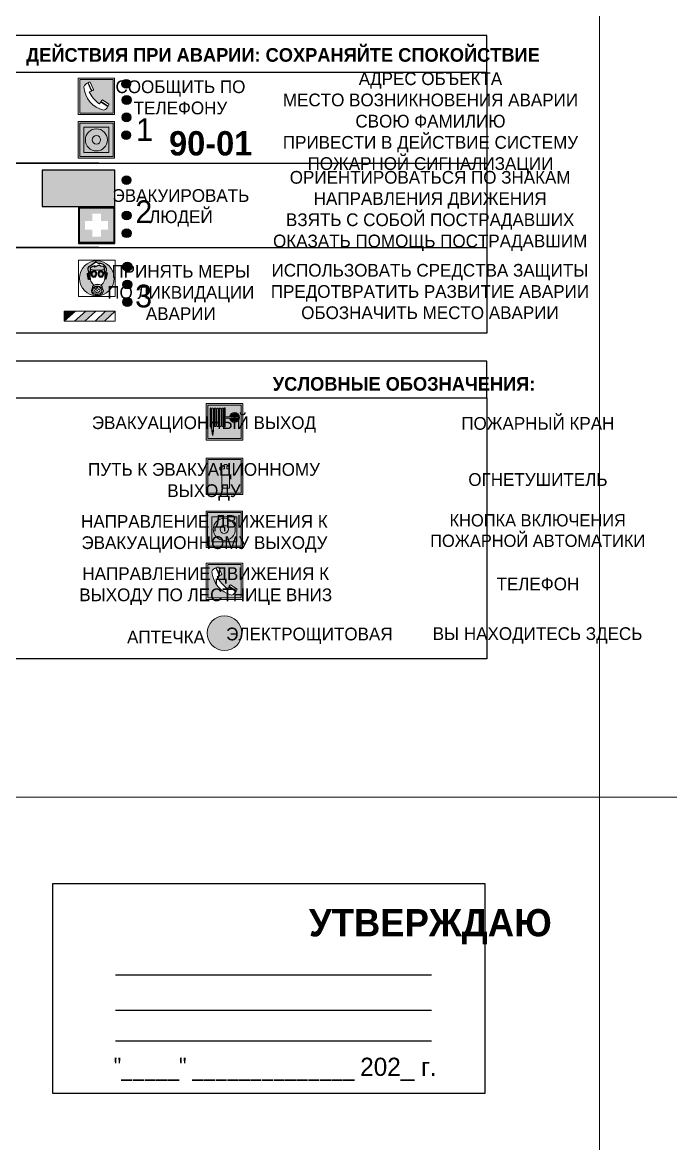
# Model space of a CAD drawing. Header units: millimetres. Extents: x 13810 to 67229, y 12374 to 21950.
# Drawn here: x 25297.8 to 25440.4, y 15258.4 to 15505 of the extents above; entities that cross this region are included whole.
import ezdxf

# ---------------------------------------------------------------- set-up
doc = ezdxf.new("R2010")
doc.units = ezdxf.units.MM
doc.styles.add('обычный', font='arial.ttf')

# ---------------------------------------------------------------- blocks, each defined once
blk = doc.blocks.new('A$C38D26F80')
h = blk.add_hatch(color=5)
h.dxf.hatch_style = 1
h.paths.add_polyline_path([(-8.77, -4.48, 1), (-0.19, -4.48, 1)])
h.paths.add_polyline_path([(-6.75, -3.58), (-6.75, -3.31), (-6.62, -3.22), (-6.5, -3.22), (-6.42, -3.3), (-6.39, -3.28), (-6.59, -2.23), (-6.59, -2.01), (-6.38, -1.58), (-4.76, -0.4), (-4.13, -0.79, -0.362848), (-2.1, -2.1, -0.201049), (-2.17, -2.48, 0.085434), (-2.26, -3.13), (-1.9, -3.16), (-2.25, -4.7), (-2.4, -4.59), (-2.43, -4.34), (-2.36, -4.34), (-2.14, -3.34), (-2.47, -3.42), (-2.58, -1.95), (-2.77, -1.58), (-3.58, -1.52), (-3.92, -1.26), (-5.05, -1.73), (-4.87, -1.39), (-5.41, -1.6), (-5.41, -1.46), (-6.13, -1.87), (-6.18, -3.5), (-6.56, -3.47), (-6.37, -4.59), (-6.16, -4.43), (-6.16, -4.66), (-6.36, -4.79), (-6.37, -4.8), (-6.51, -4.76)], flags=16)
h.paths.add_polyline_path([(-6.51, -4.76), (-6.36, -4.79), (-6.37, -4.8)], flags=0)
h.paths.add_polyline_path([(-5.92, -2.34, 0.089508), (-2.67, -2.35), (-2.48, -3.88, -0.268602), (-3.4, -6.18, 0.262449), (-5.2, -6.18, -0.268602), (-6.11, -3.88)], flags=16)
edge = h.paths.add_edge_path(flags=16)
edge.add_ellipse((-5.19, -3.41), major_axis=(0, 0.842), ratio=0.848992, start_angle=0, end_angle=360)
edge = h.paths.add_edge_path(flags=0)
edge.add_ellipse((-5.19, -3.39), major_axis=(0, 0.665), ratio=0.853798, start_angle=0, end_angle=360)
edge = h.paths.add_edge_path(flags=0)
edge.add_ellipse((-5.19, -3.4), major_axis=(0, 0.528), ratio=0.864094, start_angle=0, end_angle=360)
edge = h.paths.add_edge_path(flags=16)
edge.add_ellipse((-3.47, -3.4), major_axis=(0, 0.842), ratio=0.848992, start_angle=0, end_angle=360)
h.paths.add_polyline_path([(-3.13, -6.45), (-3.13, -6.84, 0.383174), (-5.57, -6.85), (-5.57, -6.49, -0.369952)], flags=16)
edge = h.paths.add_edge_path(flags=0)
edge.add_ellipse((-3.47, -3.39), major_axis=(0, 0.665), ratio=0.853798, start_angle=0, end_angle=360)
edge = h.paths.add_edge_path(flags=0)
edge.add_ellipse((-3.47, -3.4), major_axis=(0, 0.528), ratio=0.864094, start_angle=0, end_angle=360)
edge = h.paths.add_edge_path(flags=16)
edge.add_ellipse((-4.34, -7.57), major_axis=(-1.48, 0), ratio=0.744955, start_angle=0, end_angle=360)
h.paths.add_polyline_path([(-5.01, -6.85, -1), (-5.15, -6.85, -1)], flags=0)
h.paths.add_polyline_path([(-5.33, -7.14, -1), (-5.47, -7.14, -1)], flags=0)
h.paths.add_polyline_path([(-4.61, -6.71, -1), (-4.74, -6.71, -1)], flags=16)
h.paths.add_polyline_path([(-5.43, -7.51, -1), (-5.57, -7.51, -1)], flags=0)
h.paths.add_polyline_path([(-4.26, -6.67, -1), (-4.4, -6.67, -1)], flags=16)
h.paths.add_polyline_path([(-4.74, -7.14, -1), (-4.88, -7.14, -1)], flags=0)
h.paths.add_polyline_path([(-4.93, -7.43, -1), (-5.07, -7.43, -1)], flags=0)
h.paths.add_polyline_path([(-4.41, -7.07, -1), (-4.54, -7.07, -1)], flags=0)
h.paths.add_polyline_path([(-5.33, -7.87, -1), (-5.46, -7.87, -1)], flags=0)
h.paths.add_polyline_path([(-3.8, -6.71, -1), (-3.94, -6.71, -1)], flags=16)
h.paths.add_polyline_path([(-4.85, -7.78, -1), (-4.98, -7.78, -1)], flags=0)
h.paths.add_polyline_path([(-3.96, -7.14, -1), (-4.1, -7.14, -1)], flags=0)
h.paths.add_polyline_path([(-4.33, -7.53, -1), (-4.47, -7.53, -1)], flags=0)
h.paths.add_polyline_path([(-5.09, -8.12, -1), (-5.23, -8.12, -1)], flags=0)
h.paths.add_polyline_path([(-3.5, -6.94, -1), (-3.64, -6.94, -1)], flags=0)
h.paths.add_polyline_path([(-4.54, -7.97, -1), (-4.68, -7.97, -1)], flags=0)
h.paths.add_polyline_path([(-3.66, -7.39, -1), (-3.8, -7.39, -1)], flags=0)
h.paths.add_polyline_path([(-4.73, -8.35, -1), (-4.86, -8.35, -1)], flags=0)
h.paths.add_polyline_path([(-4.09, -7.96, -1), (-4.23, -7.96, -1)], flags=0)
h.paths.add_polyline_path([(-3.77, -7.74, -1), (-3.91, -7.74, -1)], flags=0)
h.paths.add_polyline_path([(-3.22, -7.27, -1), (-3.35, -7.27, -1)], flags=0)
h.paths.add_polyline_path([(-4.34, -8.4, -1), (-4.47, -8.4, -1)], flags=0)
h.paths.add_polyline_path([(-3.16, -7.61, -1), (-3.3, -7.61, -1)], flags=0)
h.paths.add_polyline_path([(-3.9, -8.35, -1), (-4.04, -8.35, -1)], flags=0)
h.paths.add_polyline_path([(-3.32, -7.91, -1), (-3.46, -7.91, -1)], flags=0)
h.paths.add_polyline_path([(-3.55, -8.23, -1), (-3.69, -8.23, -1)], flags=0)
at = {"color": 5, "lineweight": 5}
for p, q in [((-4.48, 0), (-8.96, 0)), ((-8.96, 0), (-8.96, -4.48)), ((-4.48, 0), (0, 0)), ((0, 0), (0, -4.48)), ((-6.59, -2.01), (-6.38, -1.58)), ((-6.59, -2.23), (-6.59, -2.01)), ((-6.39, -3.28), (-6.59, -2.23)), ((-6.38, -1.58), (-4.76, -0.4)), ((-6.13, -1.87), (-6.18, -3.5)), ((-5.41, -1.46), (-6.13, -1.87)), ((-5.92, -2.34), (-6.11, -3.88)), ((-4.87, -1.39), (-5.41, -1.6)), ((-5.41, -1.6), (-5.41, -1.46)), ((-3.92, -1.26), (-5.05, -1.73)), ((-5.05, -1.73), (-4.87, -1.39)), ((-4.76, -0.4), (-4.13, -0.79)), ((-3.58, -1.52), (-3.92, -1.26)), ((-2.77, -1.58), (-3.58, -1.52)), ((-2.58, -1.95), (-2.77, -1.58)), ((-2.67, -2.34), (-2.48, -3.88)), ((-2.47, -3.42), (-2.58, -1.95)), ((-8.96, -8.96), (-8.96, -4.48)), ((-6.75, -3.31), (-6.62, -3.22)), ((-6.75, -3.58), (-6.75, -3.31)), ((-6.51, -4.76), (-6.75, -3.58)), ((-6.62, -3.22), (-6.5, -3.22)), ((-6.18, -3.5), (-6.56, -3.47)), ((-6.56, -3.47), (-6.37, -4.59)), ((-6.37, -4.8), (-6.51, -4.76)), ((-6.5, -3.22), (-6.42, -3.3)), ((-6.42, -3.3), (-6.39, -3.28)), ((-6.37, -4.59), (-6.16, -4.43)), ((-6.16, -4.66), (-6.37, -4.8)), ((-6.16, -4.43), (-6.16, -4.66)), ((-2.14, -3.34), (-2.47, -3.42)), ((-2.43, -4.34), (-2.4, -4.59)), ((-2.43, -4.34), (-2.36, -4.34)), ((-2.4, -4.59), (-2.25, -4.7)), ((-2.36, -4.34), (-2.14, -3.34)), ((-1.9, -3.16), (-2.26, -3.13)), ((-2.25, -4.7), (-1.9, -3.16)), ((0, -8.96), (0, -4.48)), ((-5.57, -6.49), (-5.57, -6.85)), ((-3.13, -6.45), (-3.13, -6.84)), ((-4.48, -8.96), (-8.96, -8.96)), ((-4.48, -8.96), (0, -8.96))]:
    blk.add_line(p, q, dxfattribs=at)
at = {"color": 5}
for p, q in [((-6.59, -2.01), (-6.38, -1.58)), ((-6.59, -2.23), (-6.59, -2.01)), ((-6.39, -3.28), (-6.59, -2.23)), ((-6.38, -1.58), (-4.76, -0.4)), ((-6.13, -1.87), (-6.18, -3.5)), ((-5.41, -1.46), (-6.13, -1.87)), ((-4.87, -1.39), (-5.41, -1.6)), ((-5.41, -1.6), (-5.41, -1.46)), ((-3.92, -1.26), (-5.05, -1.73)), ((-5.05, -1.73), (-4.87, -1.39)), ((-4.76, -0.4), (-4.13, -0.79)), ((-3.58, -1.52), (-3.92, -1.26)), ((-2.77, -1.58), (-3.58, -1.52)), ((-2.58, -1.95), (-2.77, -1.58)), ((-2.47, -3.42), (-2.58, -1.95)), ((-6.75, -3.31), (-6.62, -3.22)), ((-6.75, -3.58), (-6.75, -3.31)), ((-6.51, -4.76), (-6.75, -3.58)), ((-6.62, -3.22), (-6.5, -3.22)), ((-6.18, -3.5), (-6.56, -3.47)), ((-6.56, -3.47), (-6.37, -4.59)), ((-6.37, -4.8), (-6.51, -4.76)), ((-6.36, -4.79), (-6.51, -4.76)), ((-6.5, -3.22), (-6.42, -3.3)), ((-6.42, -3.3), (-6.39, -3.28)), ((-6.37, -4.59), (-6.16, -4.43)), ((-6.16, -4.66), (-6.37, -4.8)), ((-6.16, -4.66), (-6.36, -4.79)), ((-6.16, -4.43), (-6.16, -4.66)), ((-2.14, -3.34), (-2.47, -3.42)), ((-2.4, -4.59), (-2.43, -4.34)), ((-2.43, -4.34), (-2.36, -4.34)), ((-2.25, -4.7), (-2.4, -4.59)), ((-2.36, -4.34), (-2.14, -3.34)), ((-2.26, -3.13), (-1.9, -3.16)), ((-1.9, -3.16), (-2.25, -4.7))]:
    blk.add_line(p, q, dxfattribs=at)
at = {"color": 5, "lineweight": 5}
for centre, radius in [((-4.48, -4.48), 4.29), ((-5.5, -7.51), 0.0678), ((-5.4, -7.14), 0.0678), ((-5.4, -7.87), 0.0678), ((-5.16, -8.12), 0.0678), ((-5.08, -6.85), 0.0678), ((-5, -7.43), 0.0678), ((-4.91, -7.78), 0.0678), ((-4.81, -7.14), 0.0678), ((-4.79, -8.35), 0.0678), ((-4.67, -6.71), 0.0678), ((-4.61, -7.97), 0.0678), ((-4.47, -7.07), 0.0678), ((-4.4, -7.53), 0.0678), ((-4.33, -6.67), 0.0678), ((-4.16, -7.96), 0.0678), ((-4.03, -7.14), 0.0678), ((-3.97, -8.35), 0.0678), ((-3.87, -6.71), 0.0678), ((-3.84, -7.74), 0.0678), ((-3.73, -7.39), 0.0678), ((-3.62, -8.23), 0.0678), ((-3.57, -6.94), 0.0678), ((-3.39, -7.91), 0.0678), ((-3.28, -7.27), 0.0678), ((-3.23, -7.61), 0.0678), ((-4.4, -8.4), 0.0678)]:
    blk.add_circle(centre, radius, dxfattribs=at)
for centre, radius, start, end in [((-4.28, 6.66), 9.15, 259.6987, 280.1569), ((-0.47, -3.05), 1.79, 161.5846, 182.4584), ((-2.6, -2.2), 0.513, 326.4781, 11.7739), ((-3.66, -4.24), 2.47, 171.573, 231.7124), ((-4.93, -4.24), 2.47, 308.2876, 8.427), ((-4.33, -7.88), 1.87, 50.358, 131.5662), ((-4.34, -8.2), 1.82, 48.4943, 132.3565), ((-4.3, -7.78), 1.83, 60.5889, 119.4111)]:
    blk.add_arc(centre, radius, start, end, dxfattribs=at)
at = {"color": 5}
for centre, radius, start, end in [((-3.89, -2.66), 1.88, 17.387, 97.1599), ((-0.35, -3.07), 1.91, 162.2553, 181.7878), ((-2.6, -2.2), 0.511, 326.3906, 11.8614)]:
    blk.add_arc(centre, radius, start, end, dxfattribs=at)
at = {"color": 5, "lineweight": 5}
for centre, major_axis, ratio in [((-5.19, -3.41), (0, 0.842), 0.848992), ((-5.19, -3.39), (0, 0.665), 0.853798), ((-3.47, -3.4), (0, 0.842), 0.848992), ((-3.47, -3.39), (0, 0.665), 0.853798), ((-5.19, -3.4), (0, 0.528), 0.864094), ((-3.47, -3.4), (0, 0.528), 0.864094), ((-4.34, -7.57), (-1.48, 0), 0.744955)]:
    blk.add_ellipse(centre, major_axis=major_axis, ratio=ratio, dxfattribs=at)
blk = doc.blocks.new('A$C47DD6509')
at = {"lineweight": 5}
for points in [[(-8.69, 0), (-11.19, 0), (-11.19, -2.22)], [(-4.22, 0), (-6.45, 0), (-8.91, -2.22), (-6.61, -2.22)], [(0, 0), (-2.09, 0), (-4.36, -2.22), (-2.29, -2.22)]]:
    blk.add_hatch(color=242, dxfattribs=at).paths.add_polyline_path(points)
at = {"color": 242, "lineweight": 5}
for p, q in [((-11.19, -2.22), (-8.69, 0)), ((-11.19, -2.22), (-11.19, 0)), ((-11.19, 0), (-8.69, 0)), ((-11.19, 0), (0, 0)), ((-8.91, -2.22), (-6.45, 0)), ((-6.61, -2.22), (-4.22, 0)), ((-4.36, -2.22), (-2.09, 0)), ((-2.29, -2.22), (0, 0)), ((0, 0), (0, -2.22)), ((0, -2.22), (-11.19, -2.22))]:
    blk.add_line(p, q, dxfattribs=at)
blk = doc.blocks.new('A$C32E8229D')
at = {"true_color": 0xffffff}
blk.add_hatch(color=7, dxfattribs=at).paths.add_polyline_path([(0, 0), (0, -8), (16, -8), (16, 0)])
h = blk.add_hatch(color=126)
h.paths.add_polyline_path([(0.2, -0.2), (15.8, -0.2), (15.8, -7.8), (0.2, -7.8)])
h.paths.add_polyline_path([(13.49, -2.05), (12.08, -2.05), (11.37, -2.63, 0.162397), (11.29, -2.84), (11.29, -3.63), (10.35, -3.63), (10.35, -4.05), (11.68, -4.05), (11.68, -3.48), (12.26, -4.28), (11.29, -5.1), (11.29, -6.78), (11.85, -6.78), (11.85, -5.44), (12.8, -4.64), (12.8, -5.94), (14.46, -5.94), (14.46, -5.39), (13.45, -5.39), (13.45, -3.97), (12.46, -2.59), (13.15, -2.59), (13.69, -3.34), (14.18, -3)], flags=16)
h.paths.add_polyline_path([(10.74, -1.82, 1), (11.8, -1.82, 1)], flags=16)
h.paths.add_polyline_path([(9.39, -3.59), (5.99, -3.59), (6.56, -3.03), (5.91, -3.03), (5.1, -3.83), (5.91, -4.64), (6.56, -4.64), (5.99, -4.09), (9.39, -4.09)], flags=16)
h.paths.add_polyline_path([(4.29, -1.08), (1.72, -1.08), (1.72, -6.6), (4.29, -6.6)], flags=16)
at = {"color": 126}
blk.add_lwpolyline([(16, -8), (0, -8), (0, 0), (16, 0)], close=True, dxfattribs=at)
blk = doc.blocks.new('A$C18900ED3')
h = blk.add_hatch(color=126)
h.paths.add_polyline_path([(-0.18, -0.18), (-7.02, -0.18), (-7.02, -7.02), (-0.18, -7.02)])
h.paths.add_polyline_path([(-5.89, -4.46), (-5.89, -2.77), (-4.46, -2.77), (-4.46, -1.31), (-2.77, -1.31), (-2.77, -2.77), (-1.33, -2.77), (-1.33, -4.46), (-2.77, -4.46), (-2.77, -5.89), (-4.46, -5.89), (-4.46, -4.46)], flags=16)
at = {"color": 126}
for p, q in [((-7.2, 0), (-7.2, -7.2)), ((0, 0), (-7.2, 0)), ((0, -7.2), (0, 0)), ((-7.02, -7.02), (-7.02, -0.18)), ((-7.02, -0.18), (-0.18, -0.18)), ((-0.18, -0.18), (-0.18, -7.02)), ((-7.2, -7.2), (0, -7.2)), ((-0.18, -7.02), (-7.02, -7.02))]:
    blk.add_line(p, q, dxfattribs=at)
blk = doc.blocks.new('A$C456E1F9C')
at = {"lineweight": 5}
h = blk.add_hatch(color=242, dxfattribs=at)
h.paths.add_polyline_path([(0.51, -1.47), (0.51, -13.26), (12.29, -13.26), (12.29, -1.47)])
h.paths.add_polyline_path([(5.42, -4.95, -0.254479), (4.78, -5.4), (3.52, -2.53, -0.209735), (4.23, -2.4)], flags=16)
h.paths.add_polyline_path([(8.53, -8.6), (10.87, -10.17), (10.54, -10.76), (8.03, -9.13, -0.192251)], flags=16)
h.paths.add_polyline_path([(4.61, -5.49, 0.005518), (3.87, -5.72, 0.128647), (7.49, -10.01, 0.00809), (7.83, -9.33), (10.47, -10.97, -0.16736), (8.99, -12.25, -0.327862), (1.95, -3.95, -0.166952), (3.36, -2.62)], flags=16)
at = {"color": 242, "lineweight": 5}
for p, q in [((0, -13.77), (0, -0.97)), ((12.8, -0.97), (0, -0.97)), ((4.61, -5.49), (3.36, -2.62)), ((3.52, -2.53), (4.78, -5.4)), ((4.23, -2.4), (5.42, -4.95)), ((12.8, -13.77), (12.8, -0.97)), ((7.83, -9.33), (10.47, -10.97)), ((8.03, -9.13), (10.54, -10.76)), ((10.81, -10.12), (8.53, -8.6)), ((10.54, -10.76), (10.8, -10.3)), ((10.8, -10.3), (10.81, -10.12)), ((0, -13.77), (12.8, -13.77))]:
    blk.add_line(p, q, dxfattribs=at)
blk.add_lwpolyline([(0.51, -1.47), (12.29, -1.47), (12.29, -13.26), (0.51, -13.26)], close=True, dxfattribs=at)
for centre, radius, start, end in [((4.59, -5.34), 2.99, 114.2845, 152.1974), ((4.02, -3.27), 0.891, 76.3284, 123.7092), ((11.12, -3.31), 9.19, 183.9915, 256.6009), ((14.98, -39.1), 35.17, 107.1487, 108.4135), ((13.86, -0.94), 11.08, 205.5536, 234.8762), ((4.68, -4.59), 0.824, 276.9621, 334.0723), ((-13.31, 0.8), 23.44, 332.5487, 334.4027), ((8.94, -9.5), 0.989, 114.4092, 157.9388), ((7.87, -9.46), 3, 291.9291, 329.9329)]:
    blk.add_arc(centre, radius, start, end, dxfattribs=at)
blk = doc.blocks.new('A$C54414219')
at = {"true_color": 0xffffff}
h = blk.add_hatch(color=7, dxfattribs=at)
h.paths.add_polyline_path([(2.39, -9.45), (2.39, -18.3), (11.23, -18.3), (11.23, -9.45)], flags=0)
h.paths.add_polyline_path([(10.71, -13.87, -1), (2.92, -13.87, -1)], flags=0)
h.paths.add_polyline_path([(8.3, -13.87, -1), (5.33, -13.87, -1)], flags=0)
h.paths.add_polyline_path([(0.41, -7.47), (0.41, -20.27), (13.21, -20.27), (13.21, -7.47)])
h.paths.add_polyline_path([(0.92, -19.77), (12.71, -19.77), (12.71, -7.98), (0.92, -7.98)], flags=16)
h.paths.add_polyline_path([(11.23, -9.45), (11.23, -18.3), (2.39, -18.3), (2.39, -9.45)], flags=0)
at = {"lineweight": 5}
h = blk.add_hatch(color=242, dxfattribs=at)
h.paths.add_polyline_path([(12.71, -7.98), (0.92, -7.98), (0.92, -19.77), (12.71, -19.77)])
h.paths.add_polyline_path([(11.23, -18.3), (2.39, -18.3), (2.39, -9.45), (11.23, -9.45)], flags=16)
h.paths.add_polyline_path([(10.71, -13.87, -1), (2.92, -13.87, -1)], flags=0)
h.paths.add_polyline_path([(8.3, -13.87, -1), (5.33, -13.87, -1)], flags=0)
at = {"true_color": 0xffffff}
h = blk.add_hatch(color=7, dxfattribs=at)
h.paths.add_polyline_path([(2.39, -9.45), (2.39, -18.3), (11.23, -18.3), (11.23, -9.45)])
h.paths.add_polyline_path([(10.71, -13.87, -1), (2.92, -13.87, -1)], flags=16)
h.paths.add_polyline_path([(8.3, -13.87, -1), (5.33, -13.87, -1)], flags=0)
at = {"lineweight": 5}
h = blk.add_hatch(color=242, dxfattribs=at)
h.paths.add_polyline_path([(2.92, -13.87, 1), (10.71, -13.87, 1)])
h.paths.add_polyline_path([(8.3, -13.87, -1), (5.33, -13.87, -1)], flags=16)
at = {"color": 242, "lineweight": 5}
for p, q in [((0.41, -20.27), (0.41, -7.47)), ((0.41, -7.47), (13.21, -7.47)), ((0.41, -7.47), (13.21, -7.47)), ((13.21, -20.27), (13.21, -7.47)), ((0.41, -20.27), (13.21, -20.27))]:
    blk.add_line(p, q, dxfattribs=at)
for points in [[(0.92, -7.98), (12.71, -7.98), (12.71, -19.77), (0.92, -19.77)], [(2.39, -9.45), (11.23, -9.45), (11.23, -18.3), (2.39, -18.3)]]:
    blk.add_lwpolyline(points, close=True, dxfattribs=at)
for radius in [3.89, 1.49]:
    blk.add_circle((6.81, -13.87), radius, dxfattribs=at)
blk = doc.blocks.new('A$C37112FD5')
at = {"true_color": 0xf5f5ff}
h = blk.add_hatch(color=7, dxfattribs=at)
h.dxf.hatch_style = 1
h.paths.add_polyline_path([(12.8, -7.4), (0, -7.4), (0, -20.2), (12.8, -20.2)])
h.paths.add_polyline_path([(12.29, -7.91), (12.29, -19.69), (0.51, -19.69), (0.51, -7.91)], flags=16)
h.paths.add_polyline_path([(4.98, -9.04, -0.42597), (5.17, -9.22), (5.17, -12.25), (5.17, -15.29, -0.432244), (4.98, -15.47), (4.83, -15.47, -0.42597), (4.64, -15.29), (4.64, -12.25), (4.64, -9.22, -0.432244), (4.83, -9.04)], flags=0)
h.paths.add_polyline_path([(4.28, -9.22), (4.28, -12.25), (4.28, -15.29, -0.432244), (4.09, -15.47), (3.94, -15.47, -0.42597), (3.75, -15.29), (3.75, -12.25), (3.75, -9.22, -0.432244), (3.94, -9.04), (4.09, -9.04, -0.42597)], flags=0)
h.paths.add_polyline_path([(5.72, -9.04), (5.87, -9.04, -0.42597), (6.06, -9.22), (6.06, -12.25), (6.06, -15.29, -0.432244), (5.87, -15.47), (5.72, -15.47, -0.42597), (5.53, -15.29), (5.53, -12.25), (5.53, -9.22, -0.432244)], flags=0)
h.paths.add_polyline_path([(6.42, -8.9), (6.5, -8.9, -0.42597), (6.69, -9.08), (6.69, -12.03), (8.21, -12.03, -15.824349), (8.21, -12.47), (6.69, -12.47), (6.69, -15.42, -0.432244), (6.5, -15.6), (6.42, -15.6)], flags=0)
h.paths.add_polyline_path([(3.39, -9.22), (3.39, -12.25), (3.39, -15.29, -0.432244), (3.2, -15.47), (3.05, -15.47, -0.42597), (2.85, -15.29), (2.85, -12.25), (2.85, -9.22, -0.432244), (3.05, -9.04), (3.2, -9.04, -0.42597)], flags=0)
h.paths.add_polyline_path([(2.5, -9.22), (2.5, -16.71), (1.96, -16.71), (1.96, -9.22, -0.432244), (2.15, -9.04), (2.31, -9.04, -0.42597)], flags=0)
h.paths.add_polyline_path([(1.61, -8.9), (1.61, -15.6), (1.57, -15.6, -0.42597), (1.37, -15.42), (1.37, -12.03), (1.37, -9.09, -0.432244), (1.57, -8.9)], flags=0)
h.paths.add_polyline_path([(9.76, -10.81), (9.76, -12.03), (8.49, -12.03, -0.336371)], flags=0)
h.paths.add_polyline_path([(8.49, -12.47), (9.76, -12.47), (9.76, -13.7, -0.336371)], flags=0)
h.paths.add_polyline_path([(10.11, -10.81, -0.336371), (11.38, -12.03), (10.11, -12.03)], flags=0)
h.paths.add_polyline_path([(10.11, -12.47), (11.38, -12.47, -0.336371), (10.11, -13.7)], flags=0)
h.paths.add_polyline_path([(2.5, -16.84), (2.5, -17.05), (1.97, -17.05), (1.97, -16.84)], flags=0)
h.paths.add_polyline_path([(2.5, -17.24, -0.033778), (2.24, -18.6, -0.033778), (1.97, -17.24)], flags=0)
h = blk.add_hatch(color=242)
h.dxf.hatch_style = 1
h.paths.add_polyline_path([(12.29, -7.91), (0.51, -7.91), (0.51, -19.69), (12.29, -19.69)])
h.paths.add_polyline_path([(6.42, -15.6), (6.42, -8.9), (6.5, -8.9, -0.42597), (6.69, -9.08), (6.69, -12.03), (8.21, -12.03, -15.824349), (8.21, -12.47), (6.69, -12.47), (6.69, -15.42, -0.432244), (6.5, -15.6)], flags=16)
h.paths.add_polyline_path([(5.87, -15.47), (5.72, -15.47, -0.42597), (5.53, -15.29), (5.53, -12.25), (5.53, -9.22, -0.432244), (5.72, -9.04), (5.87, -9.04, -0.42597), (6.06, -9.22), (6.06, -12.25), (6.06, -15.29, -0.432244)], flags=16)
h.paths.add_polyline_path([(4.98, -15.47), (4.83, -15.47, -0.42597), (4.64, -15.29), (4.64, -12.25), (4.64, -9.22, -0.432244), (4.83, -9.04), (4.98, -9.04, -0.42597), (5.17, -9.22), (5.17, -12.25), (5.17, -15.29, -0.432244)], flags=16)
h.paths.add_polyline_path([(4.09, -15.47), (3.94, -15.47, -0.42597), (3.75, -15.29), (3.75, -12.25), (3.75, -9.22, -0.432244), (3.94, -9.04), (4.09, -9.04, -0.42597), (4.28, -9.22), (4.28, -12.25), (4.28, -15.29, -0.432244)], flags=16)
h.paths.add_polyline_path([(3.2, -15.47), (3.05, -15.47, -0.42597), (2.85, -15.29), (2.85, -12.25), (2.85, -9.22, -0.432244), (3.05, -9.04), (3.2, -9.04, -0.42597), (3.39, -9.22), (3.39, -12.25), (3.39, -15.29, -0.432244)], flags=16)
h.paths.add_polyline_path([(2.5, -17.05), (1.97, -17.05), (1.97, -16.84), (2.5, -16.84)], flags=16)
h.paths.add_polyline_path([(2.5, -17.24, -0.033778), (2.24, -18.6, -0.033778), (1.97, -17.24)], flags=16)
h.paths.add_polyline_path([(2.5, -16.71), (1.96, -16.71), (1.96, -9.22, -0.432244), (2.15, -9.04), (2.31, -9.04, -0.42597), (2.5, -9.22)], flags=16)
h.paths.add_polyline_path([(1.61, -15.6), (1.57, -15.6, -0.42597), (1.37, -15.42), (1.37, -12.03), (1.37, -9.09, -0.432244), (1.57, -8.9), (1.61, -8.9)], flags=16)
h.paths.add_polyline_path([(8.49, -12.47), (9.76, -12.47), (9.76, -13.7, -0.336371)], flags=0)
h.paths.add_polyline_path([(10.11, -13.7), (10.11, -12.47), (11.38, -12.47, -0.336371)], flags=0)
h.paths.add_polyline_path([(8.49, -12.03, -0.336371), (9.76, -10.81), (9.76, -12.03)], flags=0)
h.paths.add_polyline_path([(10.11, -12.03), (10.11, -10.81, -0.336371), (11.38, -12.03)], flags=0)
h = blk.add_hatch(color=7, dxfattribs=at)
h.dxf.hatch_style = 1
h.paths.add_polyline_path([(1.61, -8.9), (1.57, -8.9, 0.432244), (1.37, -9.09), (1.37, -12.03), (1.37, -15.42, 0.42597), (1.57, -15.6), (1.61, -15.6)])
h.paths.add_polyline_path([(2.5, -9.22, 0.42597), (2.31, -9.04), (2.15, -9.04, 0.432244), (1.96, -9.22), (1.96, -16.71), (2.5, -16.71)])
h.paths.add_polyline_path([(2.5, -16.84), (1.97, -16.84), (1.97, -17.05), (2.5, -17.05)])
h.paths.add_polyline_path([(2.5, -17.24), (1.97, -17.24, 0.033778), (2.24, -18.6, 0.033778)])
h.paths.add_polyline_path([(3.39, -12.25), (3.39, -9.22, 0.42597), (3.2, -9.04), (3.05, -9.04, 0.432244), (2.85, -9.22), (2.85, -12.25), (2.85, -15.29, 0.42597), (3.05, -15.47), (3.2, -15.47, 0.432244), (3.39, -15.29)])
h.paths.add_polyline_path([(4.28, -12.25), (4.28, -9.22, 0.42597), (4.09, -9.04), (3.94, -9.04, 0.432244), (3.75, -9.22), (3.75, -12.25), (3.75, -15.29, 0.42597), (3.94, -15.47), (4.09, -15.47, 0.432244), (4.28, -15.29)])
h.paths.add_polyline_path([(5.17, -12.25), (5.17, -9.22, 0.42597), (4.98, -9.04), (4.83, -9.04, 0.432244), (4.64, -9.22), (4.64, -12.25), (4.64, -15.29, 0.42597), (4.83, -15.47), (4.98, -15.47, 0.432244), (5.17, -15.29)])
h.paths.add_polyline_path([(6.06, -12.25), (6.06, -9.22, 0.42597), (5.87, -9.04), (5.72, -9.04, 0.432244), (5.53, -9.22), (5.53, -12.25), (5.53, -15.29, 0.42597), (5.72, -15.47), (5.87, -15.47, 0.432244), (6.06, -15.29)])
h.paths.add_polyline_path([(6.69, -12.47), (8.21, -12.47, 15.824349), (8.21, -12.03), (6.69, -12.03), (6.69, -9.08, 0.42597), (6.5, -8.9), (6.42, -8.9), (6.42, -15.6), (6.5, -15.6, 0.432244), (6.69, -15.42)])
h.paths.add_polyline_path([(8.49, -12.47), (9.76, -12.47), (9.76, -13.7, -0.336371)], flags=16)
h.paths.add_polyline_path([(8.49, -12.03, -0.336371), (9.76, -10.81), (9.76, -12.03)], flags=16)
h.paths.add_polyline_path([(10.11, -12.47), (11.38, -12.47, -0.336371), (10.11, -13.7)], flags=16)
h.paths.add_polyline_path([(10.11, -12.03), (10.11, -10.81, -0.336371), (11.38, -12.03)], flags=16)
h = blk.add_hatch(color=242)
h.dxf.hatch_style = 1
h.paths.add_polyline_path([(9.76, -10.81, 0.336371), (8.49, -12.03), (9.76, -12.03)])
h.paths.add_polyline_path([(10.11, -10.81), (10.11, -12.03), (11.38, -12.03, 0.336371)])
h.paths.add_polyline_path([(11.38, -12.47), (10.11, -12.47), (10.11, -13.7, 0.336371)])
h.paths.add_polyline_path([(9.76, -12.47), (8.49, -12.47, 0.336371), (9.76, -13.7)])
at = {"color": 242, "lineweight": 5}
for p, q in [((0, -20.2), (0, -7.4)), ((0, -7.4), (12.8, -7.4)), ((12.8, -20.2), (12.8, -7.4)), ((1.37, -12.03), (1.37, -9.08)), ((1.57, -8.9), (1.61, -8.9)), ((1.61, -8.9), (1.61, -15.6)), ((1.96, -16.71), (1.96, -9.22)), ((2.15, -9.04), (2.31, -9.04)), ((2.5, -16.71), (2.5, -9.22)), ((2.85, -12.25), (2.85, -9.22)), ((3.05, -9.04), (3.2, -9.04)), ((3.39, -12.25), (3.39, -9.22)), ((3.75, -12.25), (3.75, -9.22)), ((3.94, -9.04), (4.09, -9.04)), ((4.28, -12.25), (4.28, -9.22)), ((4.64, -12.25), (4.64, -9.22)), ((4.83, -9.04), (4.98, -9.04)), ((5.17, -12.25), (5.17, -9.22)), ((5.53, -12.25), (5.53, -9.22)), ((5.72, -9.04), (5.87, -9.04)), ((6.06, -12.25), (6.06, -9.22)), ((6.42, -8.9), (6.42, -15.6)), ((6.5, -8.9), (6.42, -8.9)), ((6.69, -12.03), (6.69, -9.08)), ((9.76, -10.81), (9.76, -12.03)), ((10.11, -10.81), (10.11, -12.03)), ((1.37, -12.03), (1.37, -15.42)), ((1.57, -15.6), (1.61, -15.6)), ((2.85, -12.25), (2.85, -15.29)), ((3.05, -15.47), (3.2, -15.47)), ((3.39, -12.25), (3.39, -15.29)), ((3.75, -12.25), (3.75, -15.29)), ((3.94, -15.47), (4.09, -15.47)), ((4.28, -12.25), (4.28, -15.29)), ((4.64, -12.25), (4.64, -15.29)), ((4.83, -15.47), (4.98, -15.47)), ((5.17, -12.25), (5.17, -15.29)), ((5.53, -12.25), (5.53, -15.29)), ((5.72, -15.47), (5.87, -15.47)), ((6.06, -12.25), (6.06, -15.29)), ((6.42, -15.6), (6.5, -15.6)), ((8.21, -12.03), (6.69, -12.03)), ((8.21, -12.47), (6.69, -12.47)), ((6.69, -12.47), (6.69, -15.42)), ((9.76, -12.03), (8.49, -12.03)), ((9.76, -12.47), (8.49, -12.47)), ((9.76, -12.47), (9.76, -13.7)), ((11.38, -12.03), (10.11, -12.03)), ((11.38, -12.47), (10.11, -12.47)), ((10.11, -12.47), (10.11, -13.7)), ((1.96, -16.71), (2.5, -16.71)), ((1.97, -16.84), (2.5, -16.84)), ((1.97, -17.05), (1.97, -16.84)), ((2.5, -17.05), (1.97, -17.05)), ((1.97, -17.24), (2.5, -17.24)), ((2.5, -16.84), (2.5, -17.05)), ((0, -20.2), (12.8, -20.2))]:
    blk.add_line(p, q, dxfattribs=at)
blk.add_lwpolyline([(0.51, -7.91), (12.29, -7.91), (12.29, -19.69), (0.51, -19.69)], close=True, dxfattribs=at)
for centre, radius, start, end in [((1.56, -9.09), 0.182, 87.1027, 180.6071), ((2.15, -9.22), 0.182, 87.1027, 180.6071), ((2.32, -9.22), 0.182, 359.3929, 92.8973), ((3.04, -9.22), 0.182, 87.1027, 180.6071), ((3.21, -9.22), 0.182, 359.3929, 92.8973), ((3.93, -9.22), 0.182, 87.1027, 180.6071), ((4.1, -9.22), 0.182, 359.3929, 92.8973), ((4.82, -9.22), 0.182, 87.1027, 180.6071), ((4.99, -9.22), 0.182, 359.3929, 92.8973), ((5.71, -9.22), 0.182, 87.1027, 180.6071), ((5.88, -9.22), 0.182, 359.3929, 92.8973), ((6.51, -9.09), 0.182, 359.3929, 92.8973), ((9.93, -12.25), 1.74, 187.2319, 172.7681), ((9.93, -12.25), 1.46, 96.9927, 171.3585), ((9.93, -12.25), 1.46, 8.6415, 83.0073), ((1.56, -15.42), 0.182, 179.3929, 272.8973), ((3.04, -15.29), 0.182, 179.3929, 272.8973), ((3.21, -15.29), 0.182, 267.1027, 0.6071), ((3.93, -15.29), 0.182, 179.3929, 272.8973), ((4.1, -15.29), 0.182, 267.1027, 0.6071), ((4.82, -15.29), 0.182, 179.3929, 272.8973), ((4.99, -15.29), 0.182, 267.1027, 0.6071), ((5.71, -15.29), 0.182, 179.3929, 272.8973), ((5.88, -15.29), 0.182, 267.1027, 0.6071), ((6.51, -15.42), 0.182, 267.1027, 0.6071), ((9.93, -12.25), 1.46, 188.6415, 263.0073), ((9.93, -12.25), 1.46, 276.9927, 351.3585), ((12.17, -15.98), 10.27, 187.041, 194.7793), ((-7.7, -15.98), 10.27, 345.2207, 352.959)]:
    blk.add_arc(centre, radius, start, end, dxfattribs=at)
blk = doc.blocks.new('A$C7B8C2D5B')
at = {"lineweight": 0}
h = blk.add_hatch(color=5, dxfattribs=at)
h.dxf.hatch_style = 1
h.paths.add_polyline_path([(1.4, -3.02, 1), (-2.11, -3.02, 1)])
at = {"color": 5, "lineweight": 0}
blk.add_circle((-0.36, -3.02), 1.75, dxfattribs=at)
blk = doc.blocks.new('A$C3AD82952')
at = {"true_color": 0xf5f5ff}
h = blk.add_hatch(color=7, dxfattribs=at)
h.dxf.hatch_style = 1
h.paths.add_polyline_path([(8.21, 8.73, 0.414214), (7.89, 9.05), (7.22, 9.05), (7.22, 9.92), (7.59, 9.92, 1), (7.57, 10.36), (7.22, 10.36), (7.22, 10.6), (6.43, 10.6), (6.43, 10.36), (6.01, 10.36), (4.74, 9.59), (4.74, 8.69), (4.98, 8.73), (4.98, 9.26), (6.12, 9.91), (6.43, 9.91), (6.43, 9.05), (5.76, 9.05, 0.414214), (5.44, 8.73), (5.44, 2.2), (8.21, 2.2)], flags=0)
h.paths.add_polyline_path([(12.8, 12.8), (0, 12.8), (0, 0), (12.8, 0)])
h.paths.add_polyline_path([(0.51, 12.29), (12.29, 12.29), (12.29, 0.51), (0.51, 0.51)], flags=16)
h.paths.add_polyline_path([(4.74, 9.59), (6.01, 10.36), (6.43, 10.36), (6.43, 10.6), (7.22, 10.6), (7.22, 10.36), (7.59, 10.36, -0.94586), (7.59, 9.92), (7.22, 9.92), (7.22, 9.05), (7.89, 9.05, -0.414214), (8.21, 8.73), (8.21, 2.2), (5.44, 2.2), (5.44, 8.73, -0.414214), (5.76, 9.05), (6.43, 9.05), (6.43, 9.91), (6.12, 9.91), (4.98, 9.26), (4.98, 8.73), (4.74, 8.69)], flags=0)
h = blk.add_hatch(color=242)
h.dxf.hatch_style = 1
h.paths.add_polyline_path([(12.29, 12.29), (0.51, 12.29), (0.51, 0.51), (12.29, 0.51)])
h.paths.add_polyline_path([(4.74, 8.69), (4.74, 9.59), (6.01, 10.36), (6.43, 10.36), (6.43, 10.6), (7.22, 10.6), (7.22, 10.36), (7.59, 10.36, -0.94586), (7.59, 9.92), (7.22, 9.92), (7.22, 9.05), (7.89, 9.05, -0.414214), (8.21, 8.73), (8.21, 2.2), (5.44, 2.2), (5.44, 8.73, -0.414214), (5.76, 9.05), (6.43, 9.05), (6.43, 9.91), (6.12, 9.91), (4.98, 9.26), (4.98, 8.73)], flags=16)
h = blk.add_hatch(color=7, dxfattribs=at)
h.dxf.hatch_style = 1
h.paths.add_polyline_path([(8.21, 8.73, 0.414214), (7.89, 9.05), (7.22, 9.05), (7.22, 9.92), (7.59, 9.92, 1), (7.57, 10.36), (7.22, 10.36), (7.22, 10.6), (6.43, 10.6), (6.43, 10.36), (6.01, 10.36), (4.74, 9.59), (4.74, 8.69), (4.98, 8.73), (4.98, 9.26), (6.12, 9.91), (6.43, 9.91), (6.43, 9.05), (5.76, 9.05, 0.414214), (5.44, 8.73), (5.44, 2.2), (8.21, 2.2)])
at = {"color": 242, "lineweight": 5}
for p, q in [((0, 0), (0, 12.8)), ((0, 12.8), (12.8, 12.8)), ((12.8, 0), (12.8, 12.8)), ((6.01, 10.36), (4.74, 9.59)), ((4.74, 9.59), (4.74, 8.69)), ((4.74, 8.69), (4.98, 8.73)), ((4.98, 9.26), (6.12, 9.91)), ((4.98, 8.73), (4.98, 9.26)), ((5.44, 2.2), (5.44, 8.73)), ((5.76, 9.05), (6.43, 9.05)), ((6.01, 10.36), (6.43, 10.36)), ((6.12, 9.91), (6.43, 9.91)), ((7.22, 10.6), (6.43, 10.6)), ((6.43, 10.6), (6.43, 10.36)), ((6.43, 9.91), (6.43, 9.05)), ((7.22, 10.36), (7.22, 10.6)), ((7.59, 10.36), (7.22, 10.36)), ((7.22, 9.05), (7.22, 9.92)), ((7.59, 9.92), (7.22, 9.92)), ((7.89, 9.05), (7.22, 9.05)), ((8.21, 2.2), (8.21, 8.73)), ((0, 0), (12.8, 0)), ((5.44, 2.2), (8.21, 2.2))]:
    blk.add_line(p, q, dxfattribs=at)
blk.add_lwpolyline([(0.51, 12.29), (12.29, 12.29), (12.29, 0.51), (0.51, 0.51)], close=True, dxfattribs=at)
for centre, radius, start, end in [((5.76, 8.73), 0.32, 90, 180), ((7.58, 10.14), 0.223, 273.1875, 86.8125), ((7.89, 8.73), 0.32, 0, 90)]:
    blk.add_arc(centre, radius, start, end, dxfattribs=at)

msp = doc.modelspace()

# ---------------------------------------------------------------- hatches: boundary and pattern name
at = {"lineweight": 0}
h = msp.add_hatch(color=256, dxfattribs=at)
h.dxf.hatch_style = 1
h.paths.add_polyline_path([(25319.7, 15491.55, 1), (25321.63, 15491.55, 1)])
h = msp.add_hatch(color=256, dxfattribs=at)
h.dxf.hatch_style = 1
h.paths.add_polyline_path([(25319.8, 15487.97, 1), (25321.73, 15487.97, 1)])
h = msp.add_hatch(color=256, dxfattribs=at)
h.dxf.hatch_style = 1
h.paths.add_polyline_path([(25319.76, 15484.16, 1), (25321.7, 15484.16, 1)])
h = msp.add_hatch(color=256, dxfattribs=at)
h.dxf.hatch_style = 1
h.paths.add_polyline_path([(25319.68, 15480.23, 1), (25321.61, 15480.23, 1)])
h = msp.add_hatch(color=256, dxfattribs=at)
h.dxf.hatch_style = 1
h.paths.add_polyline_path([(25319.77, 15470.34, 1), (25321.7, 15470.34, 1)])
h = msp.add_hatch(color=256, dxfattribs=at)
h.dxf.hatch_style = 1
h.paths.add_polyline_path([(25319.81, 15462.56, 1), (25321.74, 15462.56, 1)])
h = msp.add_hatch(color=256, dxfattribs=at)
h.dxf.hatch_style = 1
h.paths.add_polyline_path([(25319.8, 15458.66, 1), (25321.73, 15458.66, 1)])
h = msp.add_hatch(color=256, dxfattribs=at)
h.dxf.hatch_style = 1
h.paths.add_polyline_path([(25319.96, 15451.31, 1), (25321.89, 15451.31, 1)])
h = msp.add_hatch(color=256, dxfattribs=at)
h.dxf.hatch_style = 1
h.paths.add_polyline_path([(25319.95, 15447.37, 1), (25321.88, 15447.37, 1)])
h = msp.add_hatch(color=256, dxfattribs=at)
h.dxf.hatch_style = 1
h.paths.add_polyline_path([(25319.95, 15443.53, 1), (25321.89, 15443.53, 1)])

# ---------------------------------------------------------------- linework, layer by layer
at = {"color": 126, "lineweight": 0, "true_color": 0x008754}
for points in [[(24824.83, 15729.6), (25424.83, 15729.6), (25424.83, 15334.6), (24824.83, 15334.6)], [(25424.83, 15729.6), (26024.83, 15729.6), (26024.83, 15334.6), (25424.83, 15334.6)], [(24824.83, 15334.6), (25424.83, 15334.6), (25424.83, 14939.6), (24824.83, 14939.6)], [(25424.83, 15334.6), (26024.83, 15334.6), (26024.83, 14939.6), (25424.83, 14939.6)]]:
    msp.add_lwpolyline(points, close=True, dxfattribs=at)
for points in [[(25256.22, 15494.09), (25399.99, 15494.09), (25399.99, 15502.14), (25256.22, 15502.14)], [(25256.22, 15494.09), (25399.99, 15494.09), (25399.99, 15436.69), (25256.22, 15436.69)], [(25256.22, 15422.44), (25399.99, 15422.44), (25399.99, 15430.49), (25256.22, 15430.49)], [(25256.22, 15422.44), (25399.99, 15422.44), (25399.99, 15365.04), (25256.22, 15365.04)], [(25304.54, 15315.58), (25399.55, 15315.58), (25399.55, 15269.37), (25304.54, 15269.37)]]:
    msp.add_lwpolyline(points, close=True)
for points in [[(25314.64, 15474.09), (25256.22, 15474.09), (25399.99, 15474.09)], [(25314.64, 15455.52), (25256.22, 15455.52), (25399.99, 15455.52)], [(25318.3, 15295.53), (25387.82, 15295.53)], [(25318.3, 15287.77), (25387.82, 15287.77)], [(25318.3, 15280.98), (25387.82, 15280.98)]]:
    msp.add_lwpolyline(points)
for centre in [(25320.66, 15491.55), (25320.77, 15487.97), (25320.73, 15484.16), (25320.65, 15480.23), (25320.73, 15470.34), (25320.77, 15462.56), (25320.76, 15458.66), (25320.92, 15451.31), (25320.92, 15447.37), (25320.92, 15443.53)]:
    msp.add_circle(centre, 0.966)

# ---------------------------------------------------------------- block references
for name, p, xscale, yscale, zscale in [('A$C456E1F9C', (25310.11, 15493.37), 0.625, 0.625, 0.625), ('A$C54414219', (25309.85, 15487.88), 0.625, 0.625, 0.625), ('A$C18900ED3', (25318.17, 15464.42), 1.111111111007631, 1.111111111007631, 1.111111111007631), ('A$C38D26F80', (25318.2, 15452.75), 0.8928571427240968, 0.8928571427240968, 0.8928571427240968), ('A$C37112FD5', (25338.29, 15425.8), 0.6249984004534781, 0.6249984004534781, 0.6249984004534781), ('A$C3AD82952', (25338.29, 15401.19), 0.625, 0.625, 0.625), ('A$C54414219', (25337.98, 15402.2), 0.625, 0.625, 0.625), ('A$C456E1F9C', (25338.29, 15386.72), 0.625, 0.625, 0.625), ('A$C7B8C2D5B', (25343.06, 15377.26), 2.177419353276491, 2.177419353276491, 2.177419353276491)]:
    msp.add_blockref(name, p, dxfattribs=dict(xscale=xscale, yscale=yscale, zscale=zscale))
at = {"xscale": -1}
msp.add_blockref('A$C32E8229D', (25318.17, 15472.57), dxfattribs=at)
at = {"color": 242, "true_color": 0xc1121c}
msp.add_blockref('A$C47DD6509', (25318.2, 15441.53), dxfattribs=at)

# ---------------------------------------------------------------- texts
at = {"lineweight": 0, "attachment_point": 5, "style": 'обычный'}
for s, insert, char_height, width in [('{\\fProxima Nova Rg|b1|i0|c204|p2;ДЕЙСТВИЯ ПРИ АВАРИИ: СОХРАНЯЙТЕ СПОКОЙСТВИЕ\\H1.6644x; }', (25355.16, 15497.46), 3, 175.1736), ('\\pi-8.4,l8.4,t8.4;{\\fProxima Nova Rg|b0|i0|c204|p2;АДРЕС ОБЪЕКТА\\PМЕСТО ВОЗНИКНОВЕНИЯ АВАРИИ\\PСВОЮ ФАМИЛИЮ\\PПРИВЕСТИ В ДЕЙСТВИЕ СИСТЕМУ \\PПОЖАРНОЙ СИГНАЛИЗАЦИИ}', (25387.61, 15482.92), 2.8, 126.6484), ('{\\fProxima Nova Rg|b0|i0|c204|p2;СООБЩИТЬ ПО \\PТЕЛЕФОНУ}', (25332.6, 15488.54), 2.8, 126.6484), ('{\\fProxima Nova Rg|b0|i0|c204|p2;1\\H1.1667x; }', (25324.71, 15481.48), 5, 126.6484), ('{\\fProxima Nova Rg|b1|i0|c204|p2;\\H1.0714x;90-01\\fProxima Nova Rg|b0|i0|c204|p2;\\H0.93331x; \\H1.3449x; }', (25339.25, 15478.41), 5, 126.6484), ('\\pi-8.4,l8.4,t8.4;{\\fProxima Nova Rg|b0|i0|c204|p2;ОРИЕНТИРОВАТЬСЯ ПО ЗНАКАМ \\PНАПРАВЛЕНИЯ ДВИЖЕНИЯ\\PВЗЯТЬ С СОБОЙ ПОСТРАДАВШИХ\\PОКАЗАТЬ ПОМОЩЬ ПОСТРАДАВШИМ}', (25387.54, 15463.56), 2.8, 126.6484), ('{\\fProxima Nova Rg|b0|i0|c204|p2;ЭВАКУИРОВАТЬ \\PЛЮДЕЙ}', (25332.7, 15464.22), 2.8, 126.6484), ('{\\fProxima Nova Rg|b0|i0|c204|p2;2\\H1.1967x; }', (25324.55, 15463.39), 5, 126.6484), ('{\\fProxima Nova Rg|b0|i0|c204|p2;ПРИНЯТЬ МЕРЫ \\PПО ЛИКВИДАЦИИ \\PАВАРИИ}', (25332.67, 15445.64), 2.8, 126.6484), ('\\pi-8.4,l8.4,t8.4;{\\fProxima Nova Rg|b0|i0|c204|p2;ИСПОЛЬЗОВАТЬ СРЕДСТВА ЗАЩИТЫ \\PПРЕДОТВРАТИТЬ РАЗВИТИЕ АВАРИИ\\PОБОЗНАЧИТЬ МЕСТО АВАРИИ}', (25387.49, 15445.83), 2.8, 126.6484), ('{\\fProxima Nova Rg|b0|i0|c204|p2;3\\H1.1967x; }', (25324.49, 15444.82), 5, 126.6484), ('{\\fProxima Nova Rg|b1|i0|c204|p2;УСЛОВНЫЕ ОБОЗНАЧЕНИЯ:\\H1.1997x; }', (25381.8, 15425.5), 3, 175.1736), ('\\pi-8.4,l8.4,t8.4;{\\fProxima Nova Rg|b0|i0|c204|p2;ЭВАКУАЦИОННЫЙ ВЫХОД\\H1.6404x; }', (25337.77, 15416.57), 2.8, 126.6484), ('\\pi-8.4,l8.4,t8.4;{\\fProxima Nova Rg|b0|i0|c204|p2;ПОЖАРНЫЙ КРАН\\H1.6404x; }', (25411.23, 15416.81), 2.8, 126.6484), ('\\pi-8.4,l8.4,t8.4;{\\fProxima Nova Rg|b0|i0|c204|p2;ПУТЬ К ЭВАКУАЦИОННОМУ \\PВЫХОДУ }', (25337.78, 15403.96), 2.8, 126.6484), ('\\pi-8.4,l8.4,t8.4;{\\fProxima Nova Rg|b0|i0|c204|p2;ОГНЕТУШИТЕЛЬ\\H1.1997x; }', (25411.25, 15404.46), 2.8, 126.6484), ('\\pi-8.4,l8.4,t8.4;{\\fProxima Nova Rg|b0|i0|c204|p2;НАПРАВЛЕНИЕ ДВИЖЕНИЯ К \\PЭВАКУАЦИОННОМУ ВЫХОДУ}', (25337.87, 15392.52), 2.8, 126.6484), ('\\pi-8.1,l8.1,t8.1;{\\fProxima Nova Rg|b0|i0|c204|p2;КНОПКА ВКЛЮЧЕНИЯ\\PПОЖАРНОЙ АВТОМАТИКИ}', (25411.2, 15393.24), 2.7, 126.6484), ('\\pi-8.4,l8.4,t8.4;{\\fProxima Nova Rg|b0|i0|c204|p2;НАПРАВЛЕНИЕ ДВИЖЕНИЯ К \\PВЫХОДУ ПО ЛЕСТНИЦЕ ВНИЗ}', (25338.16, 15381.04), 2.8, 126.6484), ('\\pi-8.4,l8.4,t8.4;{\\fProxima Nova Rg|b0|i0|c204|p2;ТЕЛЕФОН\\H1.1997x; }', (25411.24, 15381.48), 2.8, 126.6484), ('\\pi-8.4,l8.4,t8.4;{\\fProxima Nova Rg|b0|i0|c204|p2;ЭЛЕКТРОЩИТОВАЯ\\H1.1997x; }', (25360.96, 15370.09), 2.8, 126.6484), ('\\pi-8.4,l8.4,t8.4;{\\fProxima Nova Rg|b0|i0|c204|p2;ВЫ НАХОДИТЕСЬ ЗДЕСЬ\\H1.1997x; }', (25411.17, 15370.17), 2.8, 126.6484), ('\\pi-8.4,l8.4,t8.4;{\\fProxima Nova Rg|b0|i0|c204|p2;АПТЕЧКА\\H1.1667x; }', (25329.43, 15369.82), 2.8, 126.6484), ('\\pi-18,l18,t18;{\\fProxima Nova Rg|b1|i0|c204|p2;УТВЕРЖДАЮ\\H1.1997x; }', (25387.58, 15306.11), 6, 126.6484), ('{\\fArial Narrow|b0|i0|c204|p34;"_____" ______________ \\fProxima Nova Rg|b0|i0|c204|p2;202_ г. }', (25353.45, 15274.7), 4, 78.6503)]:
    msp.add_mtext(s, dxfattribs=dict(at, insert=insert, char_height=char_height, width=width))

doc.saveas('drawing.dxf')
